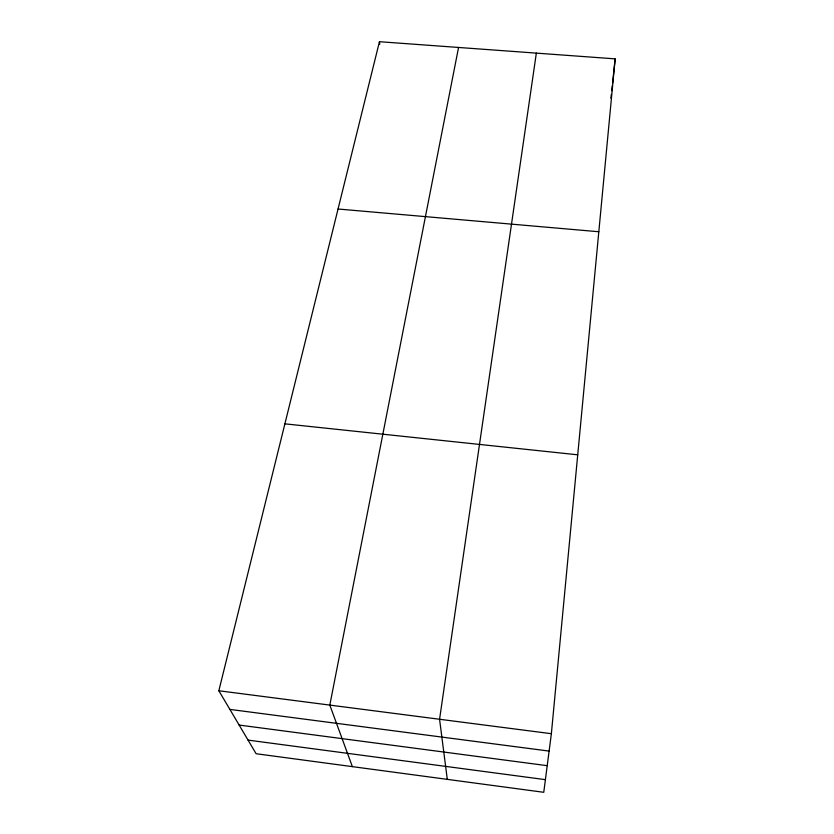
<?xml version="1.0" encoding="UTF-8"?>
<svg xmlns="http://www.w3.org/2000/svg" width="834" height="834" viewBox="0 0 834 834"><rect width="100%" height="100%" fill="white"/><g stroke="black" fill="none" stroke-linecap="round" stroke-linejoin="round"><path stroke-width="1.25" d="M551.368 733.701L615.158 58.86L379.449 41.7L218.842 690.76L256.111 753.727L543.758 792.3L551.368 733.701L218.842 690.76M610.905 98.151L611.312 94.43M611.718 90.708L612.271 85.61M612.542 83.066L615.158 58.86M536.345 53.126L439.57 719.262L447.295 779.363M458.554 47.465L329.816 705.095L352.365 766.634M338.051 209.011L598.812 231.748M284.894 423.839L577.733 454.811M229.871 709.4L549.106 751.09M239.149 725.059L547.208 765.675M248.042 740.102L545.394 779.654M379.449 41.7L379.71 44.233"/></g></svg>
